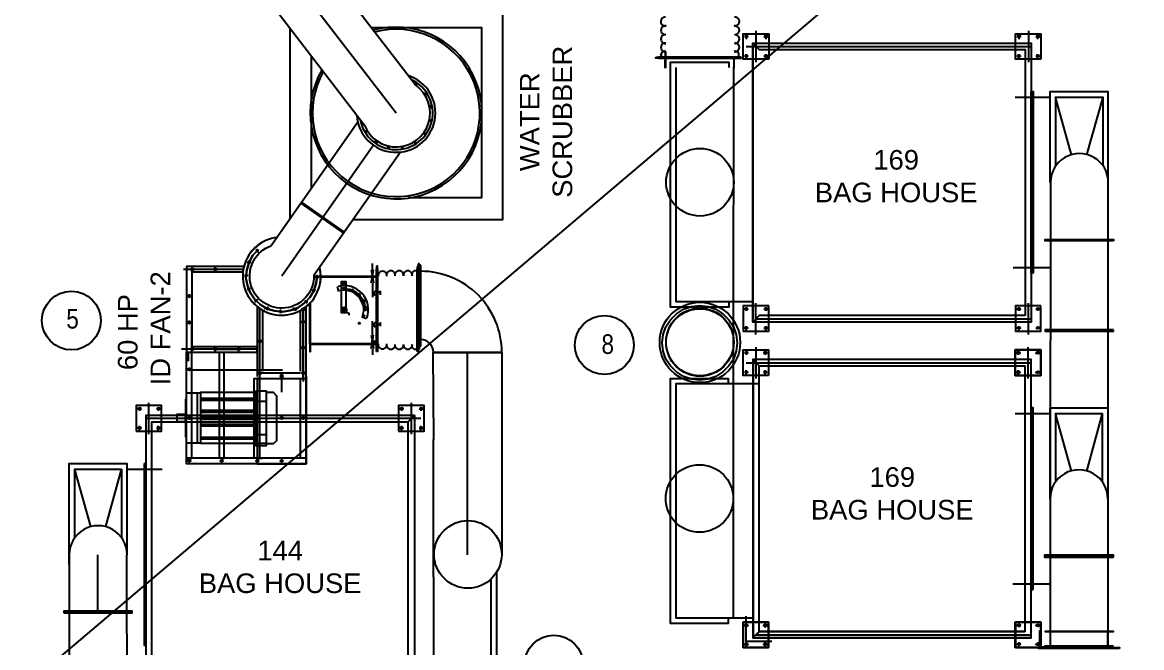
# Model space of a CAD drawing. Header units: metres. Extents: x -488 to 4759, y 38 to 2071.
# Drawn here: x 1133.59 to 1146.72, y 167.75 to 175.09 of the extents above; entities that cross this region are included whole.
import ezdxf
from ezdxf.lldxf.tags import DXFTag

# ---------------------------------------------------------------- set-up
doc = ezdxf.new("R2010")
doc.units = ezdxf.units.M
doc.header["$MEASUREMENT"] = 0
doc.layers.add('0 @ 1', color=7, linetype='Continuous')
doc.styles.add('ARIAL', font='arial.ttf', dxfattribs={"height": 0.8})
doc.styles.add('Arial narrow', font='ARIALN.TTF', dxfattribs={"height": 0.6})
doc.styles.add('CODE', font='swissc.ttf', dxfattribs={"height": 0.25})
tags = doc.linetypes.add('00$1$HIDDEN', pattern=[0.375, 0.25, -0.125]).pattern_tags.tags
tags[6:7] = [DXFTag(74, 4), DXFTag(75, 0), DXFTag(340, '0'), DXFTag(46, 1.0), DXFTag(50, 0.0), DXFTag(44, 0.0), DXFTag(45, 0.0)]
tags[4:5] = [DXFTag(74, 4), DXFTag(75, 0), DXFTag(340, '0'), DXFTag(46, 1.0), DXFTag(50, 0.0), DXFTag(44, 0.0), DXFTag(45, 0.0)]
doc.dimstyles.new('OUTER', dxfattribs={"dimscale": 0, "dimtxt": 0.3, "dimasz": 0.18, "dimexe": 0.18, "dimexo": 0.0625, "dimgap": 0.09, "dimtad": 0, "dimzin": 0, "dimdsep": 46, "dimtxsty": 'CODE', "dimcen": 0.09, "dimse1": 1, "dimse2": 1, "dimclrd": 8, "dimclrt": 1, "dimadec": 0, "dimazin": 0, "dimtfac": 1, "dimtofl": 0, "dimtmove": 0, "dimatfit": 3, "dimfxl": 0, "dimtolj": 1, "dimtzin": 0, "dimarcsym": 0})

# ---------------------------------------------------------------- blocks, each defined once
blk = doc.blocks.new('_ArchTick')
at = {"const_width": 0.15}
blk.add_lwpolyline([(-0.5, -0.5), (0.5, 0.5)], dxfattribs=at)
blk = doc.blocks.new('*D189')
at = {"color": 0, "lineweight": -2}
for p, q in [((1118.897, 182.033), (1133.191, 182.033)), ((1148.379, 182.033), (1134.085, 182.033))]:
    blk.add_line(p, q, dxfattribs=at)
at = {"layer": 'Defpoints', "color": 0, "lineweight": -2}
for p in [(1148.379, 182.033), (1118.897, 178.044), (1148.379, 173.813)]:
    blk.add_point(p, dxfattribs=at)
at = {"color": 0, "lineweight": -2, "xscale": 0.2, "yscale": 0.2, "zscale": 0.2, "rotation": 180}
blk.add_blockref('_ArchTick', (1118.897, 182.033), dxfattribs=at)
at = {"color": 0, "lineweight": -2, "xscale": 0.2, "yscale": 0.2, "zscale": 0.2}
blk.add_blockref('_ArchTick', (1148.379, 182.033), dxfattribs=at)
at = {"color": 0, "lineweight": -2, "insert": (1133.638, 182.033), "char_height": 0.25, "attachment_point": 5, "style": 'CODE'}
blk.add_mtext('\\A1;29.48', dxfattribs=at)

msp = doc.modelspace()

# ---------------------------------------------------------------- linework, layer by layer
at = {"linetype": '00$1$HIDDEN', "lineweight": -2, "ltscale": 2}
msp.add_line((1133.80771, 167.45863), (1148.60717, 180.00157), dxfattribs=at)
for p, q in [((1135.79824, 176.86403), (1137.9729, 174.02926)), ((1136.21667, 176.94609), (1138.20294, 174.3544)), ((1137.52418, 173.9202), (1136.50779, 172.47058)), ((1137.70779, 173.65115), (1136.63025, 172.11431)), ((1136.85703, 172.96869), (1137.35617, 172.61872)), ((1136.86068, 172.97388), (1137.35981, 172.62392)), ((1136.86432, 172.97908), (1137.36346, 172.62912))]:
    msp.add_line(p, q)
for points in [[(1135.42487, 176.72381), (1137.60066, 173.88759, 1.34999671), (1138.20294, 174.3544)], [(1141.1371, 175.15345, 1.13234394), (1141.13815, 175.05125, 1.13234394), (1141.1392, 174.94905)], [(1141.94393, 174.94905, 1.13231524), (1141.94498, 175.05125, 1.13231524), (1141.94604, 175.15345)], [(1138.02331, 173.57023), (1137.00692, 172.12061, -1.96240771), (1136.50779, 172.47058)]]:
    msp.add_lwpolyline(points, format="xyb")
for points in [[(1137.46721, 172.77709), (1138.2873, 172.77709), (1139.22507, 172.77709), (1139.22507, 175.28143), (1138.32524, 175.28143), (1137.82112, 175.28143), (1137.48442, 175.28143)], [(1137.67769, 175.03208), (1137.91327, 175.03208), (1138.32524, 175.03208), (1138.97572, 175.03208), (1138.97572, 173.03186), (1138.11762, 173.03186)], [(1136.72615, 175.01589), (1136.72615, 174.02926), (1136.72615, 172.77709)], [(1142.34924, 174.6593), (1142.04568, 174.6593), (1142.04568, 174.95743), (1142.34924, 174.95743), (1142.34924, 174.6593)], [(1142.10531, 174.92491), (1142.06194, 174.92491)], [(1142.08363, 174.94659), (1142.08363, 174.8978)], [(1142.19746, 174.99538), (1142.19746, 174.62677)], [(1142.28961, 174.92491), (1142.33298, 174.92491)], [(1142.31129, 174.94659), (1142.31129, 174.8978)], [(1145.542, 174.6593), (1145.24386, 174.6593), (1145.24386, 174.95743), (1145.542, 174.95743), (1145.542, 174.6593)], [(1145.30349, 174.92491), (1145.26012, 174.92491)], [(1145.2818, 174.94659), (1145.2818, 174.8978)], [(1145.39564, 174.99538), (1145.39564, 174.62677)], [(1145.48237, 174.92491), (1145.52573, 174.92491)], [(1145.50405, 174.94659), (1145.50405, 174.8978)], [(1142.08363, 174.81107), (1145.42816, 174.81107)], [(1142.15952, 174.84902), (1145.42816, 174.84902), (1145.42816, 171.57495), (1142.15952, 171.57495)], [(1142.15952, 174.81649), (1142.15952, 171.60748)], [(1136.9755, 174.69417), (1136.9755, 174.02926), (1136.9755, 173.13765)], [(1141.02118, 174.68298), (1141.9969, 174.68298), (1141.9969, 174.67214), (1141.02118, 174.67214), (1141.02118, 174.68298)], [(1142.024, 174.68298), (1141.05371, 174.68298), (1141.05371, 174.67214), (1142.024, 174.67214), (1142.024, 174.68298)], [(1141.12959, 174.5563), (1141.13501, 174.74803), (1141.13501, 174.5563)], [(1141.87764, 171.81346), (1141.87764, 171.74841), (1141.19464, 171.74841), (1141.19464, 173.21198), (1141.19464, 174.62677), (1141.87764, 174.62677), (1141.87764, 174.56172)], [(1141.93727, 174.67214), (1141.93727, 174.5563)], [(1142.10531, 174.69724), (1142.06194, 174.69724)], [(1142.08363, 174.67556), (1142.08363, 174.71892)], [(1142.28961, 174.69724), (1142.33298, 174.69724)], [(1142.31129, 174.67556), (1142.31129, 174.71892)], [(1145.30349, 174.69724), (1145.26012, 174.69724)], [(1145.2818, 174.67556), (1145.2818, 174.71892)], [(1145.48237, 174.69724), (1145.52573, 174.69724)], [(1145.50405, 174.67556), (1145.50405, 174.71892)], [(1142.15952, 171.81346), (1141.25969, 171.81346), (1141.25969, 173.21198), (1141.25969, 174.56172)], [(1141.93185, 168.10032), (1141.93185, 171.33644), (1141.93727, 174.56714)], [(1145.439, 174.27985), (1145.439, 172.14954)], [(1145.65041, 173.21198), (1145.65041, 174.27985), (1146.32799, 174.27985), (1146.32799, 173.09815)], [(1138.37403, 174.10515), (1138.39571, 174.11057)], [(1145.23844, 174.2148), (1145.65041, 174.2148)], [(1145.71546, 174.2148), (1145.71546, 173.40713)], [(1145.89976, 173.53722), (1145.71546, 174.2148), (1146.26836, 174.2148), (1146.07864, 173.53722)], [(1146.26836, 174.2148), (1146.26836, 173.40713)], [(1138.3144, 173.76365), (1138.3144, 173.75823)], [(1137.74523, 173.69318), (1137.73439, 173.6715)], [(1146.32799, 173.21198), (1146.32799, 169.38501), (1146.32799, 167.7534), (1145.52573, 167.7534)], [(1145.65583, 173.21198), (1145.65041, 169.49885), (1145.65041, 167.7534)], [(1145.59078, 172.53983), (1146.39304, 172.53983)], [(1136.35073, 172.42022), (1136.29145, 172.36094), (1136.24809, 172.27963), (1136.22098, 172.18748), (1136.21014, 172.09533), (1136.2264, 172.00318), (1136.25893, 171.92187), (1136.31313, 171.84056), (1136.37818, 171.78094), (1136.45949, 171.73215), (1136.54622, 171.70505), (1136.63837, 171.69421), (1136.73052, 171.71047), (1136.81725, 171.74299), (1136.89314, 171.7972), (1136.95819, 171.86225), (1137.00698, 171.94356), (1137.03408, 172.03029), (1137.04492, 172.12244), (1137.04492, 172.10617), (1137.03408, 172.11702), (1137.04492, 172.10617), (1137.03408, 172.10617), (1137.03408, 172.11702), (1137.04492, 172.10617), (1137.03408, 172.10617), (1137.03408, 172.11702), (1137.04492, 172.10617), (1137.04492, 172.12244), (1137.03408, 172.03029), (1137.00698, 171.94356), (1136.95819, 171.86225), (1136.89314, 171.7972), (1136.81725, 171.74299), (1136.73052, 171.71047), (1136.63837, 171.69421), (1136.54622, 171.70505), (1136.45949, 171.73215), (1136.37818, 171.78094), (1136.31313, 171.84056), (1136.25893, 171.92187), (1136.2264, 172.00318), (1136.21014, 172.09533), (1136.22098, 172.18748), (1136.24809, 172.27963), (1136.29145, 172.36094), (1136.3565, 172.42599)], [(1136.24809, 172.26879), (1136.2264, 172.27421)], [(1137.6954, 172.18748), (1137.6954, 172.26337)], [(1136.19388, 172.22543), (1135.51088, 172.22543), (1135.51088, 171.22261), (1136.34024, 171.22261), (1136.34024, 171.25513), (1135.45125, 171.25513)], [(1136.18304, 172.1929), (1135.47835, 172.1929)], [(1135.55966, 172.1929), (1135.59219, 172.1929), (1135.57593, 172.1929), (1135.57593, 172.1929), (1135.57593, 172.17122), (1135.57593, 172.20917), (1135.57593, 172.1929), (1135.57593, 172.1929), (1135.57593, 172.1929), (1135.57593, 171.87851), (1135.52714, 171.87851), (1135.55966, 171.87851), (1135.5434, 171.87851), (1135.5434, 171.87851), (1135.5434, 171.86225), (1135.5434, 171.89477), (1135.5434, 171.87851), (1135.5434, 171.87851), (1135.5434, 171.87851)], [(1135.8307, 172.1929), (1135.86322, 172.1929), (1135.84696, 172.1929), (1135.84696, 172.1929), (1135.84696, 172.17122), (1135.84696, 172.20917), (1135.84696, 172.1929), (1135.84696, 172.1929), (1135.84696, 172.1929), (1135.57593, 172.1929), (1135.57593, 172.20917)], [(1136.17762, 172.16038), (1135.57593, 172.16038), (1135.57593, 171.28766), (1136.34024, 171.28766)], [(1136.12341, 172.1929), (1135.84696, 172.1929), (1135.84696, 172.21459)], [(1137.67913, 172.18748), (1137.6954, 172.11159), (1137.70624, 172.18748)], [(1137.74418, 172.23085), (1137.74418, 171.25513), (1137.75502, 171.25513), (1137.75502, 172.23085), (1137.74418, 172.23085)], [(1137.74418, 171.22803), (1137.74418, 172.19833), (1137.75502, 172.19833), (1137.75502, 171.22803), (1137.74418, 171.22803)], [(1138.2212, 172.22543), (1138.2212, 171.25513), (1138.23204, 171.25513), (1138.23204, 172.22543), (1138.2212, 172.22543)], [(1138.2212, 171.22803), (1138.2212, 172.19833), (1138.23204, 172.19833), (1138.23204, 171.22803), (1138.2212, 171.22803)], [(1138.23204, 172.25795), (1138.23204, 171.28224), (1138.24288, 171.28224), (1138.24288, 172.25795), (1138.23204, 172.25795)], [(1138.23204, 171.25513), (1138.23204, 172.22543), (1138.24288, 172.22543), (1138.24288, 171.25513), (1138.23204, 171.25513)], [(1145.21676, 172.21459), (1145.65583, 172.21459)], [(1136.95819, 171.31476), (1136.95819, 171.7972), (1136.95819, 171.31476), (1137.75502, 171.31476), (1137.75502, 172.11159), (1137.08286, 172.11159)], [(1137.08286, 172.10617), (1137.75502, 172.10617), (1137.75502, 171.32018), (1136.95819, 171.32018), (1136.95819, 171.7972), (1136.95819, 171.22803), (1136.96903, 171.22803), (1136.96903, 171.80804)], [(1137.38642, 171.68879), (1137.38642, 172.04655), (1137.32679, 172.04655), (1137.32679, 171.68879), (1137.38642, 171.68879), (1137.37016, 171.70505), (1137.39184, 171.69963)], [(1137.74418, 172.11159), (1137.67913, 172.11159)], [(1137.74418, 172.10617), (1137.67913, 172.10617)], [(1137.67913, 172.03571), (1137.6954, 172.10617), (1137.70624, 172.03571)], [(1137.6954, 172.11159), (1137.6954, 172.10617)], [(1137.6954, 172.03571), (1137.6954, 171.86767)], [(1137.29969, 171.93271), (1137.28343, 171.99234)], [(1137.35932, 171.97066), (1137.42436, 171.95982), (1137.48399, 171.93813), (1137.5382, 171.89477), (1137.58156, 171.84056), (1137.60325, 171.78094), (1137.61409, 171.71589)], [(1137.78755, 171.89477), (1137.78755, 171.93271), (1137.76044, 171.91645), (1137.76044, 171.92187), (1137.75502, 171.93271), (1137.7496, 171.93271), (1137.73876, 171.93813), (1137.73334, 171.93813), (1137.7225, 171.93271), (1137.71708, 171.92729), (1137.71166, 171.91645), (1137.71166, 171.90561), (1137.71708, 171.89477), (1137.7225, 171.89477), (1137.72792, 171.88935)], [(1141.93185, 171.33102), (1141.93185, 171.86767)], [(1136.34024, 171.75925), (1136.34024, 170.93532)], [(1136.37276, 170.88653), (1136.37276, 171.73757)], [(1136.86604, 171.2714), (1136.89856, 171.2714), (1136.8823, 171.2714), (1136.8823, 171.2714), (1136.8823, 171.25513), (1136.8823, 171.29308), (1136.8823, 171.2714), (1136.8823, 171.2714), (1136.8823, 171.2714), (1136.8823, 171.57495), (1136.86604, 171.57495), (1136.89856, 171.57495), (1136.8823, 171.57495), (1136.8823, 171.57495), (1136.8823, 171.55327), (1136.8823, 171.59121), (1136.8823, 171.57495), (1136.8823, 171.57495), (1136.8823, 171.57495), (1136.8823, 171.73757), (1136.8823, 171.72673), (1136.8823, 170.87569)], [(1136.89856, 171.72131), (1136.86604, 171.72131), (1136.8823, 171.72131), (1136.8823, 171.72131), (1136.8823, 171.70505), (1136.8823, 171.73757), (1136.8823, 171.72131), (1136.8823, 171.72131), (1136.8823, 171.72131), (1136.90398, 171.72131)], [(1136.91482, 170.93532), (1136.91482, 171.75925)], [(1137.57072, 171.81888), (1137.62493, 171.84056)], [(1141.09707, 171.33102), (1141.10791, 171.42859), (1141.14044, 171.52074), (1141.19464, 171.60205), (1141.26511, 171.67252), (1141.34642, 171.72673), (1141.43857, 171.75925), (1141.53614, 171.77009), (1141.63371, 171.75925), (1141.72586, 171.72673), (1141.80717, 171.67252), (1141.87764, 171.60205), (1141.93185, 171.52074), (1141.96437, 171.42859), (1141.97521, 171.33102), (1141.96437, 171.23345), (1141.93185, 171.1413), (1141.87764, 171.05999), (1141.80717, 170.98952), (1141.72586, 170.93532), (1141.63371, 170.90279), (1141.53614, 170.89195), (1141.43857, 170.90279), (1141.34642, 170.93532), (1141.26511, 170.98952), (1141.19464, 171.05999), (1141.14044, 171.1413), (1141.10791, 171.23345), (1141.09707, 171.33102)], [(1142.34924, 171.76467), (1142.04568, 171.76467), (1142.04568, 171.46654), (1142.34924, 171.46654), (1142.34924, 171.76467)], [(1142.08363, 171.74841), (1142.08363, 171.70505)], [(1142.19746, 171.42859), (1142.19746, 171.7972)], [(1142.31129, 171.74841), (1142.31129, 171.70505)], [(1145.54199, 171.76467), (1145.24386, 171.76467), (1145.24386, 171.46654), (1145.54199, 171.46654), (1145.54199, 171.76467)], [(1145.2818, 171.74841), (1145.2818, 171.70505)], [(1145.39564, 171.42859), (1145.39564, 171.7972)], [(1136.3565, 171.34728), (1136.38902, 171.34728), (1136.37276, 171.34728), (1136.37276, 171.34728), (1136.37276, 171.33102), (1136.37276, 171.36897), (1136.37276, 171.34728), (1136.37276, 171.34728), (1136.37276, 171.34728), (1136.37276, 171.72131)], [(1136.40528, 171.71589), (1136.40528, 171.00036)], [(1136.43239, 171.72673), (1136.42697, 171.72673)], [(1136.78473, 171.73215), (1136.79015, 171.71589)], [(1136.84978, 171.00036), (1136.84978, 171.71589)], [(1137.38642, 171.69421), (1137.41894, 171.67794), (1137.41894, 171.65626)], [(1137.57072, 171.63458), (1137.62493, 171.61832)], [(1142.10531, 171.72673), (1142.06194, 171.72673)], [(1142.19746, 171.6129), (1145.42816, 171.6129)], [(1142.28961, 171.72673), (1142.33298, 171.72673)], [(1145.30349, 171.72673), (1145.26012, 171.72673)], [(1145.48237, 171.72673), (1145.52573, 171.72673)], [(1135.55966, 171.25513), (1135.59219, 171.25513), (1135.57593, 171.25513), (1135.57593, 171.25513), (1135.57593, 171.27682), (1135.57593, 171.23887), (1135.57593, 171.25513), (1135.57593, 171.25513), (1135.57593, 171.25513), (1135.57593, 171.56953), (1135.52714, 171.56953), (1135.55966, 171.56953), (1135.5434, 171.56953), (1135.5434, 171.56953), (1135.5434, 171.58579), (1135.5434, 171.55327), (1135.5434, 171.56953), (1135.5434, 171.56953), (1135.5434, 171.56953)], [(1137.6954, 171.42317), (1137.6954, 171.58579)], [(1137.78755, 171.52617), (1137.78755, 171.56411), (1137.76044, 171.54243), (1137.76044, 171.55327), (1137.75502, 171.55869), (1137.7496, 171.56411), (1137.73876, 171.56953), (1137.73334, 171.56953), (1137.7225, 171.56411), (1137.71708, 171.55869), (1137.71166, 171.54785), (1137.71166, 171.53701), (1137.71708, 171.52617), (1137.7225, 171.52075), (1137.72792, 171.51532)], [(1142.10531, 171.50448), (1142.06194, 171.50448)], [(1142.08363, 171.47738), (1142.08363, 171.52617)], [(1142.28961, 171.50448), (1142.33298, 171.50448)], [(1142.31129, 171.47738), (1142.31129, 171.52617)], [(1145.30349, 171.50448), (1145.26012, 171.50448)], [(1145.2818, 171.47738), (1145.2818, 171.52617)], [(1145.48237, 171.50448), (1145.52573, 171.50448)], [(1145.59078, 171.47738), (1146.39304, 171.47738)], [(1136.30771, 169.97586), (1136.30771, 170.91363), (1136.37276, 170.91363), (1136.37276, 170.97326), (1136.37276, 171.34728), (1136.35108, 171.34728)], [(1137.67913, 171.42317), (1137.6954, 171.34728), (1137.70624, 171.42317)], [(1137.74418, 171.34728), (1137.67913, 171.34728)], [(1137.74418, 171.34186), (1137.67913, 171.34186)], [(1137.67913, 171.26598), (1137.6954, 171.34186), (1137.70624, 171.26598)], [(1137.6954, 171.34186), (1137.6954, 171.34728)], [(1136.91482, 169.91082), (1136.91482, 169.97586), (1135.51088, 169.97586), (1135.57593, 169.97586), (1135.57593, 171.23345)], [(1136.37276, 170.85943), (1136.37276, 170.91363), (1136.34024, 170.91363), (1136.34024, 169.91082), (1135.51088, 169.91082), (1135.51088, 170.22521), (1135.51088, 171.22261)], [(1136.34024, 169.91082), (1136.91482, 169.91082), (1136.91482, 170.91363), (1136.91482, 169.91082), (1135.51088, 169.91082), (1135.51088, 171.22261), (1135.5434, 171.22261)], [(1135.53256, 171.21719), (1135.53256, 171.1142)], [(1135.8307, 171.25513), (1135.86322, 171.25513), (1135.84696, 171.25513), (1135.84696, 171.25513), (1135.84696, 171.27682), (1135.84696, 171.23887), (1135.84696, 171.25513), (1135.84696, 171.25513), (1135.84696, 171.25513), (1135.57593, 171.25513), (1135.57593, 171.23887)], [(1135.84696, 171.23345), (1135.84696, 171.25513), (1136.12341, 171.25513), (1136.12341, 171.23887)], [(1135.89574, 171.22261), (1135.89574, 169.97586)], [(1135.92827, 169.97586), (1135.95537, 169.97586), (1135.95537, 171.22261)], [(1136.10715, 171.25513), (1136.13967, 171.25513), (1136.12341, 171.25513), (1136.12341, 171.25513), (1136.12341, 171.27682), (1136.12341, 171.23887), (1136.12341, 171.25513), (1136.12341, 171.25513), (1136.12341, 171.25513)], [(1136.8823, 170.91363), (1136.8823, 171.2714), (1136.87146, 171.2714)], [(1137.6954, 171.26598), (1137.6954, 171.19009)], [(1138.4055, 171.21719), (1138.41092, 170.19269)], [(1139.20775, 171.21719), (1138.4055, 171.21719), (1139.21318, 171.21719), (1139.21318, 168.84295)], [(1138.81205, 168.84295), (1138.81205, 171.21719)], [(1142.34382, 170.94616), (1142.04568, 170.94616), (1142.04568, 171.24971), (1142.34382, 171.24971), (1142.34382, 170.94616)], [(1142.10531, 171.21177), (1142.06194, 171.21177)], [(1142.08363, 171.23345), (1142.08363, 171.19009)], [(1142.19746, 171.28224), (1142.19746, 170.91363)], [(1142.28419, 171.21177), (1142.32756, 171.21177)], [(1142.30587, 171.23345), (1142.30587, 171.19009)], [(1145.54199, 170.94616), (1145.23844, 170.94616), (1145.23844, 171.24971), (1145.54199, 171.24971), (1145.54199, 170.94616)], [(1145.54199, 171.24971), (1145.23844, 171.24971), (1145.23844, 170.94616), (1145.54199, 170.94616), (1145.54199, 171.24971)], [(1145.39022, 171.28224), (1145.39022, 170.91363)], [(1142.08363, 171.09794), (1145.42816, 171.09793)], [(1142.2354, 171.05999), (1142.15952, 171.13588), (1142.15952, 167.86723), (1145.42816, 167.86723), (1145.42816, 171.13588), (1142.15952, 171.13588)], [(1142.15952, 171.10336), (1142.15952, 167.89434)], [(1142.16494, 171.13046), (1142.16494, 167.87265)], [(1136.5679, 171.01121), (1135.58677, 171.01121)], [(1136.63837, 171.01121), (1136.29145, 171.01121)], [(1136.84978, 170.97326), (1136.40528, 170.97326), (1136.35108, 170.97326)], [(1136.3565, 170.97326), (1136.38902, 170.97326), (1136.37276, 170.97326), (1136.37276, 170.97326), (1136.37276, 170.957), (1136.37276, 170.98952), (1136.37276, 170.97326), (1136.37276, 170.97326), (1136.37276, 170.97326)], [(1136.61127, 170.94074), (1136.64379, 170.94074), (1136.62753, 170.94074), (1136.62753, 170.94074), (1136.62753, 170.92447), (1136.62753, 170.96242), (1136.62753, 170.94074), (1136.62753, 170.94074), (1136.62753, 170.94074)], [(1136.62753, 170.97326), (1136.62753, 170.75101)], [(1136.91482, 170.94074), (1136.91482, 170.91363), (1136.91482, 170.97326), (1136.86062, 170.97326)], [(1136.86604, 170.97326), (1136.89856, 170.97326), (1136.8823, 170.97326), (1136.8823, 170.97326), (1136.8823, 170.957), (1136.8823, 170.98952), (1136.8823, 170.97326), (1136.8823, 170.97326), (1136.8823, 170.97326)], [(1142.10531, 170.9841), (1142.06194, 170.9841)], [(1142.08363, 170.96242), (1142.08363, 171.0112)], [(1145.35227, 167.9377), (1142.2354, 167.9377), (1142.15952, 167.86723), (1142.2354, 167.94312), (1142.2354, 171.05999), (1145.35227, 171.05999), (1145.35227, 167.94312), (1142.2354, 167.94312)], [(1142.28419, 170.9841), (1142.32756, 170.9841)], [(1142.30587, 170.96242), (1142.30587, 171.0112)], [(1136.34024, 170.91363), (1136.91482, 170.91363)], [(1136.37276, 169.97586), (1136.37276, 170.91905)], [(1136.62753, 170.91363), (1136.62753, 170.7727)], [(1136.91482, 169.97586), (1136.84978, 169.97586), (1136.84978, 170.91363)], [(1141.87222, 168.10032), (1141.87222, 168.03527), (1141.19464, 168.03527), (1141.19464, 169.49885), (1141.19464, 170.91363), (1141.87222, 170.91363), (1141.87222, 170.85401)], [(1142.15952, 168.10032), (1141.25969, 168.10032), (1141.25969, 169.49885), (1141.25969, 170.85401), (1142.2354, 170.85401)], [(1135.67892, 170.15474), (1135.64097, 170.15474), (1135.51088, 170.15474), (1135.51088, 170.74559), (1135.64097, 170.74559), (1135.67892, 170.74559)], [(1135.64097, 170.15474), (1135.64097, 170.74559)], [(1136.44865, 170.14932), (1135.67892, 170.14932), (1135.67892, 170.75101), (1136.32397, 170.75101)], [(1136.44865, 170.75101), (1136.52996, 170.75101), (1136.5679, 170.70765), (1136.5679, 170.18185), (1136.52996, 170.1439), (1136.44865, 170.1439)], [(1134.9205, 170.29568), (1135.21863, 170.29568), (1135.21863, 170.59382), (1134.9205, 170.59382), (1134.9205, 170.29568)], [(1134.98012, 170.55587), (1134.93676, 170.55587)], [(1134.95844, 170.57755), (1134.95844, 170.53419)], [(1135.06685, 170.62634), (1135.06685, 170.25774)], [(1135.159, 170.55587), (1135.20237, 170.55587)], [(1135.18069, 170.57755), (1135.18069, 170.53419)], [(1135.50004, 170.22521), (1135.51088, 170.22521), (1135.51088, 170.66428), (1135.50004, 170.66428), (1135.50004, 170.22521)], [(1135.67892, 170.68055), (1136.32397, 170.68055)], [(1135.67892, 170.65886), (1136.32397, 170.65886)], [(1136.44865, 170.6426), (1136.32397, 170.6426)], [(1137.99895, 170.29568), (1138.30251, 170.29568), (1138.30251, 170.59382), (1137.99895, 170.59382), (1137.99895, 170.29568)], [(1138.05858, 170.55587), (1138.01521, 170.55587)], [(1138.0369, 170.57755), (1138.0369, 170.53419)], [(1138.15073, 170.62634), (1138.15073, 170.25774)], [(1138.24288, 170.55587), (1138.28625, 170.55587)], [(1138.26456, 170.57755), (1138.26456, 170.53419)], [(1145.439, 170.56671), (1145.439, 168.4364)], [(1145.65041, 169.49885), (1145.65041, 170.56671), (1146.32799, 170.56671), (1146.32799, 169.38501)], [(1138.18867, 170.47998), (1135.03433, 170.47998), (1135.03433, 167.21134), (1138.18867, 167.21134), (1138.11279, 167.28723), (1135.1048, 167.28723), (1135.1048, 170.40409), (1138.11279, 170.40409)], [(1138.26456, 170.44204), (1135.03433, 170.44204)], [(1135.39751, 170.40951), (1135.50004, 170.40951), (1135.50004, 170.49082), (1135.39751, 170.49082), (1135.39751, 170.40951)], [(1135.52714, 170.44746), (1135.55966, 170.44746), (1135.5434, 170.44746), (1135.5434, 170.44746), (1135.5434, 170.44746), (1135.5434, 170.44746)], [(1135.67892, 170.53961), (1136.32397, 170.53961)], [(1135.67892, 170.51793), (1136.32397, 170.51793)], [(1135.67892, 170.4583), (1136.32397, 170.4583)], [(1135.67892, 170.43662), (1136.32397, 170.43662)], [(1135.91201, 170.44746), (1135.94453, 170.44746), (1135.92827, 170.44746), (1135.92827, 170.44746), (1135.92827, 170.44746), (1135.92827, 170.44746)], [(1136.32397, 170.44746), (1136.3565, 170.44746), (1136.34024, 170.44746), (1136.34024, 170.44746), (1136.34024, 170.44746), (1136.34024, 170.44746)], [(1136.60585, 170.44746), (1136.64379, 170.44746), (1136.62753, 170.44746), (1136.62753, 170.44746), (1136.62753, 170.44746), (1136.62753, 170.44746)], [(1136.86604, 170.44746), (1136.89856, 170.44746), (1136.8823, 170.44746), (1136.8823, 170.44746), (1136.8823, 170.44746), (1136.8823, 170.44746)], [(1138.11279, 167.28723), (1138.11279, 170.40409), (1138.18867, 170.47998), (1138.18867, 167.21134)], [(1138.18867, 170.44746), (1138.18867, 167.24386)], [(1145.23844, 170.50166), (1145.65041, 170.50166)], [(1145.71546, 170.50166), (1145.71546, 169.69941)], [(1145.89976, 169.82408), (1145.71546, 170.50166), (1146.26294, 170.50166), (1146.07864, 169.82408)], [(1146.26294, 170.50166), (1146.26294, 169.69941)], [(1134.98012, 170.3282), (1134.93676, 170.3282)], [(1134.95844, 170.30652), (1134.95844, 170.35531)], [(1135.159, 170.3282), (1135.20237, 170.3282)], [(1135.18069, 170.30652), (1135.18069, 170.35531)], [(1135.67892, 170.37699), (1136.32397, 170.37699)], [(1135.67892, 170.35531), (1136.32397, 170.35531)], [(1138.05858, 170.3282), (1138.01521, 170.3282)], [(1138.0369, 170.30652), (1138.0369, 170.35531)], [(1138.24288, 170.3282), (1138.28625, 170.3282)], [(1138.26456, 170.30652), (1138.26456, 170.35531)], [(1135.67892, 170.22521), (1136.32397, 170.22521)], [(1135.67892, 170.20353), (1136.32397, 170.20353)], [(1136.44865, 170.25232), (1136.32397, 170.25232)], [(1138.41634, 166.96741), (1138.41092, 170.19811)], [(1134.81367, 168.84295), (1134.81367, 169.91082), (1134.13067, 169.91082), (1134.13067, 168.72912)], [(1135.01265, 167.7805), (1135.03433, 167.7805), (1135.03433, 169.91082), (1135.01265, 169.91082)], [(1135.01423, 169.91082), (1135.01423, 167.7805)], [(1135.02349, 169.91082), (1135.02349, 167.7805)], [(1135.52714, 169.94334), (1135.55966, 169.94334), (1135.5434, 169.94334), (1135.5434, 169.94334), (1135.5434, 169.94334), (1135.5434, 169.94334)], [(1135.90659, 169.94334), (1135.93911, 169.94334), (1135.92285, 169.94334), (1135.92285, 169.94334), (1135.92285, 169.94334), (1135.92285, 169.94334)], [(1136.32397, 169.94334), (1136.3565, 169.94334), (1136.34024, 169.94334), (1136.34024, 169.94334), (1136.34024, 169.94334), (1136.34024, 169.94334)], [(1136.39986, 169.97586), (1136.34024, 169.97586), (1136.39986, 169.97586)], [(1136.61127, 169.94334), (1136.64379, 169.94334), (1136.62753, 169.94334), (1136.62753, 169.94334), (1136.62753, 169.94334), (1136.62753, 169.94334)], [(1134.19572, 169.84577), (1134.19572, 169.04351)], [(1134.56432, 169.17361), (1134.74862, 169.84577), (1134.19572, 169.84577), (1134.38544, 169.17361)], [(1134.74862, 169.84577), (1134.74862, 169.04351)], [(1135.22564, 169.84577), (1134.81367, 169.84577)], [(1134.13609, 168.84295), (1134.13609, 165.01598), (1134.13609, 163.38979)], [(1134.80825, 168.84295), (1134.81367, 165.13523), (1134.81367, 163.38979), (1134.13609, 163.38979), (1134.13609, 163.58493)], [(1134.47217, 168.18163), (1134.47217, 168.84295)], [(1145.58536, 168.82669), (1146.39304, 168.82669)], [(1138.47055, 167.44442), (1138.47055, 167.37938), (1139.15355, 167.37938), (1139.15355, 168.63696)], [(1138.18867, 167.44442), (1139.0885, 167.44442), (1139.0885, 168.55565)], [(1145.21134, 168.50145), (1145.65041, 168.50145)], [(1134.8733, 168.17079), (1134.07104, 168.17079)], [(1142.38176, 167.82387), (1142.08363, 167.82387), (1142.08363, 168.122)], [(1142.08363, 168.03527), (1142.08363, 167.99191), (1142.08363, 168.04069)], [(1142.32756, 168.01359), (1142.28419, 168.01359), (1142.33298, 168.01359)], [(1142.30587, 168.03527), (1142.30587, 167.99191), (1142.30587, 168.04069)], [(1145.30349, 168.01359), (1145.26012, 168.01359)], [(1145.2818, 168.03527), (1145.2818, 167.99191)], [(1145.52573, 167.95396), (1145.52573, 167.7534), (1146.32799, 167.7534), (1146.32799, 167.95396)], [(1145.94854, 167.94312), (1146.39304, 167.94312), (1145.59078, 167.94312), (1145.99191, 167.94312), (1145.90518, 167.94312)], [(1142.19746, 167.90518), (1145.42816, 167.90518)], [(1142.19746, 167.89976), (1145.42816, 167.89976)], [(1145.2818, 167.76966), (1145.2818, 167.81303)], [(1142.32756, 167.79134), (1142.28419, 167.79134), (1142.33298, 167.79134)], [(1145.30349, 167.79134), (1145.26012, 167.79134)], [(1146.4635, 167.74256), (1145.51489, 167.74256), (1145.51489, 167.7534), (1146.4635, 167.7534), (1146.4635, 167.74256)], [(1145.52031, 167.78592), (1145.52031, 167.76424), (1146.32799, 167.76424), (1146.32799, 167.78592)], [(1145.58536, 167.77508), (1146.39304, 167.77508)], [(1145.58536, 167.76424), (1146.39304, 167.76424)]]:
    msp.add_lwpolyline(points)
for points in [[(1145.35769, 171.65084), (1142.2354, 171.65084), (1142.15952, 171.57495), (1142.15952, 174.84902), (1142.2354, 174.77313), (1145.35769, 174.77313)], [(1138.22767, 174.3816), (1138.20599, 174.3545)], [(1138.3415, 174.25692), (1138.3144, 174.24066)], [(1145.44984, 172.14954), (1145.42816, 172.14954), (1145.42816, 174.27985), (1145.44984, 174.27985)], [(1138.40113, 174.09973), (1138.36861, 174.09431)], [(1138.39571, 173.93169), (1138.36319, 173.93711)], [(1137.60972, 173.80159), (1137.63682, 173.81785)], [(1138.32524, 173.77991), (1138.29814, 173.79617)], [(1137.72355, 173.67692), (1137.73981, 173.70402)], [(1137.87533, 173.60645), (1137.88617, 173.63897)], [(1138.04337, 173.60103), (1138.03795, 173.63355)], [(1138.20057, 173.66065), (1138.1843, 173.69318)], [(1146.39304, 172.52898), (1145.59078, 172.52898), (1145.59078, 172.54525), (1146.39304, 172.54525)], [(1136.3294, 172.42599), (1136.35108, 172.39889)], [(1136.23182, 172.28506), (1136.26435, 172.27421)], [(1138.24288, 172.17122), (1138.24288, 171.36897)], [(1138.2483, 171.29308), (1138.25914, 171.29308), (1138.25914, 172.24169), (1138.2483, 172.24169), (1138.2483, 171.29308), (1138.2483, 172.24169), (1138.25914, 172.24169), (1138.25914, 171.29308)], [(1138.25372, 171.29308), (1138.2483, 171.29308), (1138.2483, 172.24169), (1138.25372, 172.24169), (1138.25372, 171.29308), (1138.25372, 172.24169), (1138.2483, 172.24169), (1138.2483, 171.29308)], [(1138.25914, 171.36897), (1138.25914, 172.1658), (1138.25914, 171.36897), (1138.25914, 172.1658)], [(1136.19388, 172.12244), (1136.2264, 172.12244)], [(1137.06118, 172.10075), (1137.02324, 172.10075)], [(1137.03408, 172.10617), (1137.04492, 172.10617), (1137.0395, 172.09533), (1137.04492, 172.10617), (1137.04492, 172.09533), (1137.0395, 172.09533), (1137.04492, 172.10617), (1137.04492, 172.09533), (1137.0395, 172.09533), (1137.04492, 172.10617)], [(1137.04492, 172.10617), (1137.05576, 172.10075), (1137.04492, 172.09533), (1137.04492, 172.10617), (1137.04492, 172.12244), (1137.05034, 172.11702), (1137.04492, 172.10617), (1137.05576, 172.10075), (1137.04492, 172.09533), (1137.04492, 172.10617), (1137.05034, 172.11702), (1137.04492, 172.12244)], [(1137.05576, 172.10075), (1137.04492, 172.10617), (1137.05576, 172.11159), (1137.05034, 172.11702), (1137.04492, 172.10617), (1137.05576, 172.11159), (1137.07202, 172.11159), (1137.05576, 172.11159), (1137.04492, 172.10617), (1137.05034, 172.11702), (1137.05576, 172.11159), (1137.04492, 172.10617)], [(1136.2264, 171.9544), (1136.25351, 171.97066)], [(1137.02324, 171.93813), (1136.99071, 171.94898)], [(1136.31313, 171.81346), (1136.34024, 171.83514)], [(1136.45407, 171.71589), (1136.46491, 171.74841)], [(1136.78473, 171.71047), (1136.76847, 171.73757)], [(1136.92567, 171.7972), (1136.90398, 171.8243)], [(1138.2483, 171.8514), (1138.2483, 171.78636)], [(1138.2483, 171.47738), (1138.2483, 171.77009)], [(1136.61669, 171.67794), (1136.61669, 171.71589)], [(1146.39304, 171.4828), (1145.59078, 171.4828), (1145.59078, 171.46654), (1146.39304, 171.46654)], [(1138.25914, 171.21719), (1138.25914, 171.21719), (1138.25914, 171.21719), (1138.25914, 171.21719), (1138.25914, 171.21719), (1138.25914, 171.21719), (1138.25914, 171.21719), (1138.25914, 171.21719), (1138.25914, 171.21719), (1138.25914, 171.21719)], [(1145.2547, 171.21177), (1145.29807, 171.21177)], [(1145.27638, 171.19009), (1145.27638, 171.23345)], [(1145.52573, 171.21177), (1145.48237, 171.21177)], [(1135.5434, 171.01663), (1135.5434, 171.01663), (1135.5434, 171.01663), (1135.5434, 171.01663), (1135.55966, 171.01663), (1135.52714, 171.01663), (1135.55966, 171.01663), (1135.5434, 171.01663), (1135.5434, 171.01663), (1135.5434, 171.01663), (1135.5434, 171.01663), (1135.5434, 171.01663), (1135.5434, 171.01663), (1135.5434, 171.01663), (1135.55966, 171.01663), (1135.52714, 171.01663), (1135.55966, 171.01663), (1135.5434, 171.01663), (1135.5434, 171.01663)], [(1145.2547, 170.9841), (1145.29807, 170.9841)], [(1145.27638, 171.0112), (1145.27638, 170.96242)], [(1145.52573, 170.9841), (1145.48237, 170.9841)], [(1136.32397, 170.76728), (1136.44865, 170.76728), (1136.44865, 170.12222), (1136.32397, 170.12222)], [(1145.44984, 168.4364), (1145.44984, 170.56671), (1145.42816, 170.56671), (1145.42816, 168.4364)], [(1146.39304, 168.81585), (1146.39304, 168.83753), (1145.58536, 168.83753), (1145.58536, 168.81585)], [(1134.07104, 168.15995), (1134.8733, 168.15995), (1134.8733, 168.18163), (1134.07104, 168.18163)], [(1142.34382, 168.05154), (1142.34382, 167.7534), (1142.04568, 167.7534), (1142.04568, 168.05154), (1142.34382, 168.05154), (1142.04568, 168.05154), (1142.04568, 167.7534), (1142.34382, 167.7534)], [(1142.06194, 168.01359), (1142.10531, 168.01359)], [(1145.54199, 168.05154), (1145.54199, 167.7534), (1145.23844, 167.7534), (1145.23844, 168.05154), (1145.54199, 168.05154), (1145.54199, 167.7534), (1145.23844, 167.7534), (1145.23844, 168.05154), (1145.54199, 168.05154), (1145.24386, 168.05154), (1145.24386, 167.7534), (1145.54199, 167.7534)], [(1145.52573, 168.01359), (1145.48237, 168.01359)], [(1142.08363, 167.81303), (1142.08363, 167.76966)], [(1142.30587, 167.81303), (1142.30587, 167.76966)], [(1142.06194, 167.79134), (1142.10531, 167.79134)], [(1145.52573, 167.79134), (1145.48237, 167.79134)]]:
    msp.add_lwpolyline(points, close=True)
for centre, radius in [((1142.08634, 174.92762), 0.01355), ((1142.314, 174.92762), 0.01355), ((1145.28451, 174.92762), 0.01355), ((1145.50676, 174.92762), 0.01355), ((1142.08634, 174.69995), 0.01355), ((1142.314, 174.69995), 0.01355), ((1145.28451, 174.69995), 0.01355), ((1145.50676, 174.69995), 0.01355), ((1138.21954, 174.36805), 0.00813), ((1138.21954, 174.36805), 0.00813), ((1138.32795, 174.25421), 0.00813), ((1138.32795, 174.25421), 0.00813), ((1138.38758, 174.11328), 0.00813), ((1138.38758, 174.10244), 0.00813), ((1138.38758, 174.10244), 0.00813), ((1138.38216, 173.93982), 0.00813), ((1138.38216, 173.93982), 0.00813), ((1137.62327, 173.81514), 0.00813), ((1137.62327, 173.81514), 0.00813), ((1138.31169, 173.78804), 0.00813), ((1138.31169, 173.78804), 0.00813), ((1137.7371, 173.69589), 0.00813), ((1137.7371, 173.69589), 0.00813), ((1137.74252, 173.68505), 0.00813), ((1137.88346, 173.62542), 0.00813), ((1137.88346, 173.62542), 0.00813), ((1138.04608, 173.62), 0.00813), ((1138.04608, 173.62), 0.00813), ((1138.19786, 173.67963), 0.00813), ((1138.19786, 173.67963), 0.00813), ((1141.53949, 173.21656), 0.39656), ((1136.34295, 172.41786), 0.00813), ((1136.34295, 172.41786), 0.00813), ((1136.23995, 172.27692), 0.00813), ((1136.2508, 172.28235), 0.00813), ((1136.2508, 172.28235), 0.00813), ((1135.57864, 172.19561), 0.01355), ((1135.84967, 172.19561), 0.01355), ((1136.21285, 172.12515), 0.00813), ((1136.21285, 172.12515), 0.00813), ((1137.04763, 172.10346), 0.00813), ((1137.04763, 172.10346), 0.00813), ((1137.36203, 172.02758), 0.01355), ((1134.16085, 171.59335), 0.34553), ((1135.54611, 171.88122), 0.01355), ((1136.23995, 171.96795), 0.00813), ((1136.23995, 171.96795), 0.00813), ((1137.00969, 171.94627), 0.00813), ((1137.00969, 171.94627), 0.00813), ((1137.36203, 171.97337), 0.00813), ((1137.36203, 171.97337), 0.00813), ((1137.4596, 171.95169), 0.00813), ((1137.54091, 171.89748), 0.00813), ((1136.32668, 171.82701), 0.00813), ((1136.32668, 171.82701), 0.00813), ((1136.4622, 171.73486), 0.00813), ((1136.4622, 171.73486), 0.00813), ((1136.7766, 171.72944), 0.00813), ((1136.7766, 171.72944), 0.00813), ((1136.88501, 171.72402), 0.01355), ((1136.91753, 171.81617), 0.00813), ((1136.91753, 171.81617), 0.00813), ((1137.36203, 171.7186), 0.02981), ((1137.59511, 171.81617), 0.00813), ((1137.6168, 171.7457), 0.00813), ((1141.53962, 171.33595), 0.47209), ((1141.53949, 171.34102), 0.39656), ((1142.08634, 171.72944), 0.01355), ((1142.314, 171.72944), 0.01355), ((1145.28451, 171.72944), 0.01355), ((1145.50676, 171.72944), 0.01355), ((1136.6194, 171.69692), 0.00813), ((1136.6194, 171.69692), 0.00813), ((1136.79286, 171.72402), 0.00813), ((1137.36203, 171.7186), 0.01355), ((1137.59511, 171.64813), 0.00813), ((1137.6168, 171.7186), 0.00813), ((1140.418, 171.30493), 0.34553), ((1141.53949, 171.3356), 0.39656), ((1135.54611, 171.57224), 0.01355), ((1136.88501, 171.57766), 0.01355), ((1137.54091, 171.5614), 0.00813), ((1142.08634, 171.50719), 0.01355), ((1142.314, 171.50719), 0.01355), ((1145.28451, 171.50719), 0.01355), ((1145.50676, 171.50719), 0.01355), ((1136.37547, 171.35), 0.01355), ((1135.57864, 171.25784), 0.01355), ((1135.84967, 171.25784), 0.01355), ((1136.12612, 171.25784), 0.01355), ((1136.88501, 171.27411), 0.01355), ((1142.08634, 171.21448), 0.01355), ((1142.30858, 171.21448), 0.01355), ((1145.27909, 171.21448), 0.01355), ((1145.27909, 171.21448), 0.01355), ((1145.50676, 171.21448), 0.01355), ((1135.54611, 171.01934), 0.01355), ((1135.54611, 171.01934), 0.01355), ((1135.54611, 171.01934), 0.01355), ((1135.54611, 171.01934), 0.01355), ((1136.37547, 170.97597), 0.01355), ((1136.63024, 170.94345), 0.01355), ((1136.88501, 170.97597), 0.01355), ((1142.08634, 170.98681), 0.01355), ((1142.30858, 170.98681), 0.01355), ((1145.27909, 170.98681), 0.01355), ((1145.27909, 170.98681), 0.01355), ((1145.50676, 170.98681), 0.01355), ((1134.96115, 170.55858), 0.01355), ((1135.1834, 170.55858), 0.01355), ((1138.03961, 170.55858), 0.01355), ((1138.26727, 170.55858), 0.01355), ((1135.54611, 170.45017), 0.01355), ((1135.93098, 170.45017), 0.01355), ((1136.34295, 170.45017), 0.01355), ((1136.63024, 170.45017), 0.01355), ((1136.88501, 170.45017), 0.01355), ((1134.96115, 170.33091), 0.01355), ((1135.1834, 170.33091), 0.01355), ((1138.03961, 170.33091), 0.01355), ((1138.26727, 170.33091), 0.01355), ((1135.54611, 169.94605), 0.01355), ((1135.92556, 169.94605), 0.01355), ((1136.34295, 169.94605), 0.01355), ((1136.63024, 169.94605), 0.01355), ((1141.53407, 169.50342), 0.39656), ((1138.8154, 168.84752), 0.39656), ((1142.08634, 168.0163), 0.01355), ((1142.08634, 168.0163), 0.01355), ((1142.30858, 168.0163), 0.01355), ((1142.30858, 168.0163), 0.01355), ((1145.28451, 168.0163), 0.01355), ((1145.50676, 168.0163), 0.01355), ((1139.82425, 167.554), 0.34553), ((1142.08634, 167.79405), 0.01355), ((1142.08634, 167.79405), 0.01355), ((1142.30858, 167.79405), 0.01355), ((1142.30858, 167.79405), 0.01355), ((1145.28451, 167.79405), 0.01355), ((1145.50676, 167.79405), 0.01355)]:
    msp.add_circle(centre, radius)
for centre, radius, start, end in [((1137.9729, 174.02926), 1.00784, 149.990214, 105.566166), ((1137.9729, 174.02926), 0.98244, 150.596413, 104.959967), ((1141.13231, 174.89709), 0.0515, 83.484445, 277.690474), ((1141.95082, 174.89709), 0.0515, 262.307609, 96.510757), ((1141.13231, 174.79952), 0.0515, 83.484445, 277.690474), ((1141.95082, 174.79952), 0.0515, 262.307609, 96.510757), ((1141.12146, 174.71279), 0.04065, 67.187001, 294.352207), ((1141.95624, 174.71279), 0.04066, 245.64591, 112.814218), ((1137.9729, 174.02926), 0.46179, 183.372542, 72.183838), ((1137.9729, 174.02926), 0.43004, 190.149649, 65.406732), ((1145.99467, 173.21491), 0.33884, 359.963243, 180.031377), ((1136.6301, 172.11411), 0.45822, 96.658422, 13.266659), ((1136.6301, 172.11411), 0.45822, 121.474881, 10.655974), ((1137.81194, 172.11973), 0.0515, 352.308114, 186.516179), ((1137.90952, 172.12515), 0.0515, 352.308114, 186.516179), ((1138.00709, 172.12515), 0.0515, 352.308114, 186.516179), ((1138.11008, 172.12515), 0.0515, 352.308114, 186.516179), ((1138.19681, 172.13599), 0.04066, 335.645898, 202.814194), ((1138.26289, 171.22093), 0.95029, 359.937924, 90.062607), ((1137.36203, 171.71861), 0.28458, 340.272698, 104.474241), ((1137.36203, 171.71861), 0.23037, 340.272486, 104.474774), ((1138.2619, 171.22001), 0.14896, 359.959107, 90.016432), ((1137.81194, 171.31205), 0.0515, 173.484451, 7.690474), ((1137.90951, 171.30663), 0.0515, 173.484451, 7.690474), ((1138.00708, 171.30663), 0.0515, 173.484451, 7.690474), ((1138.11008, 171.30663), 0.0515, 173.484451, 7.690474), ((1138.19681, 171.29579), 0.04065, 157.187007, 24.352207), ((1145.98925, 169.50177), 0.33884, 359.963243, 180.031377), ((1134.47493, 168.84588), 0.33884, 359.963243, 180.031377)]:
    msp.add_arc(centre, radius, start, end)

# ---------------------------------------------------------------- texts
at = {"char_height": 0.23, "width": 67.6583004, "attachment_point": 8, "rotation": 90, "style": 'ARIAL'}
for s, insert in [('{\\C252;WATER \\PSCRUBBER}', (1140.04265, 173.92644)), ('{\\C252;60 HP\\P ID FAN-2}', (1135.32018, 171.45735))]:
    msp.add_mtext(s, dxfattribs=dict(at, insert=insert))
at = {"char_height": 0.23, "width": 67.6583004, "attachment_point": 8, "style": 'ARIAL'}
for s, insert in [('{\\C252;169\\PBAG HOUSE}', (1143.84341, 172.97822)), ('{\\C252;169\\PBAG HOUSE}', (1143.79748, 169.25405)), ('{\\C252;144\\PBAG HOUSE}', (1136.61105, 168.39093))]:
    msp.add_mtext(s, dxfattribs=dict(at, insert=insert))
at = {"char_height": 0.23, "style": 'Arial narrow'}
for s, insert, attachment_point in [('{\\W0.71627;\\C252; \\W1;5}', (1134.04864, 171.72842), 1), ('{\\C252;8}', (1140.53022, 171.43115), 3)]:
    msp.add_mtext_dynamic_manual_height_columns(s, width=0.23, gutter_width=1.15, heights=[0], dxfattribs=dict(at, insert=insert, attachment_point=attachment_point))

# ---------------------------------------------------------------- dimensions: what is measured, and where the dimension line sits
at = {"layer": '0 @ 1', "lineweight": -2}
dim = msp.add_linear_dim(base=(1148.37867, 182.03338), p1=(1118.89717, 178.04443), p2=(1148.37867, 173.81275), dimstyle='OUTER', override={"dimscale": 1, "dimtxt": 0.25, "dimasz": 0.2, "dimblk": 'ArchTick', "dimclrd": 0, "dimclrt": 0, "dimtix": 0, "dimtofl": 0, "dimtmove": 1, "dimatfit": 3, "dimfxl": 25.4}, dxfattribs=at)
dim.commit()
dim.dimension.update_dxf_attribs({"geometry": '*D189', "text_midpoint": (1133.63792, 182.03338)})

doc.saveas('drawing.dxf')
